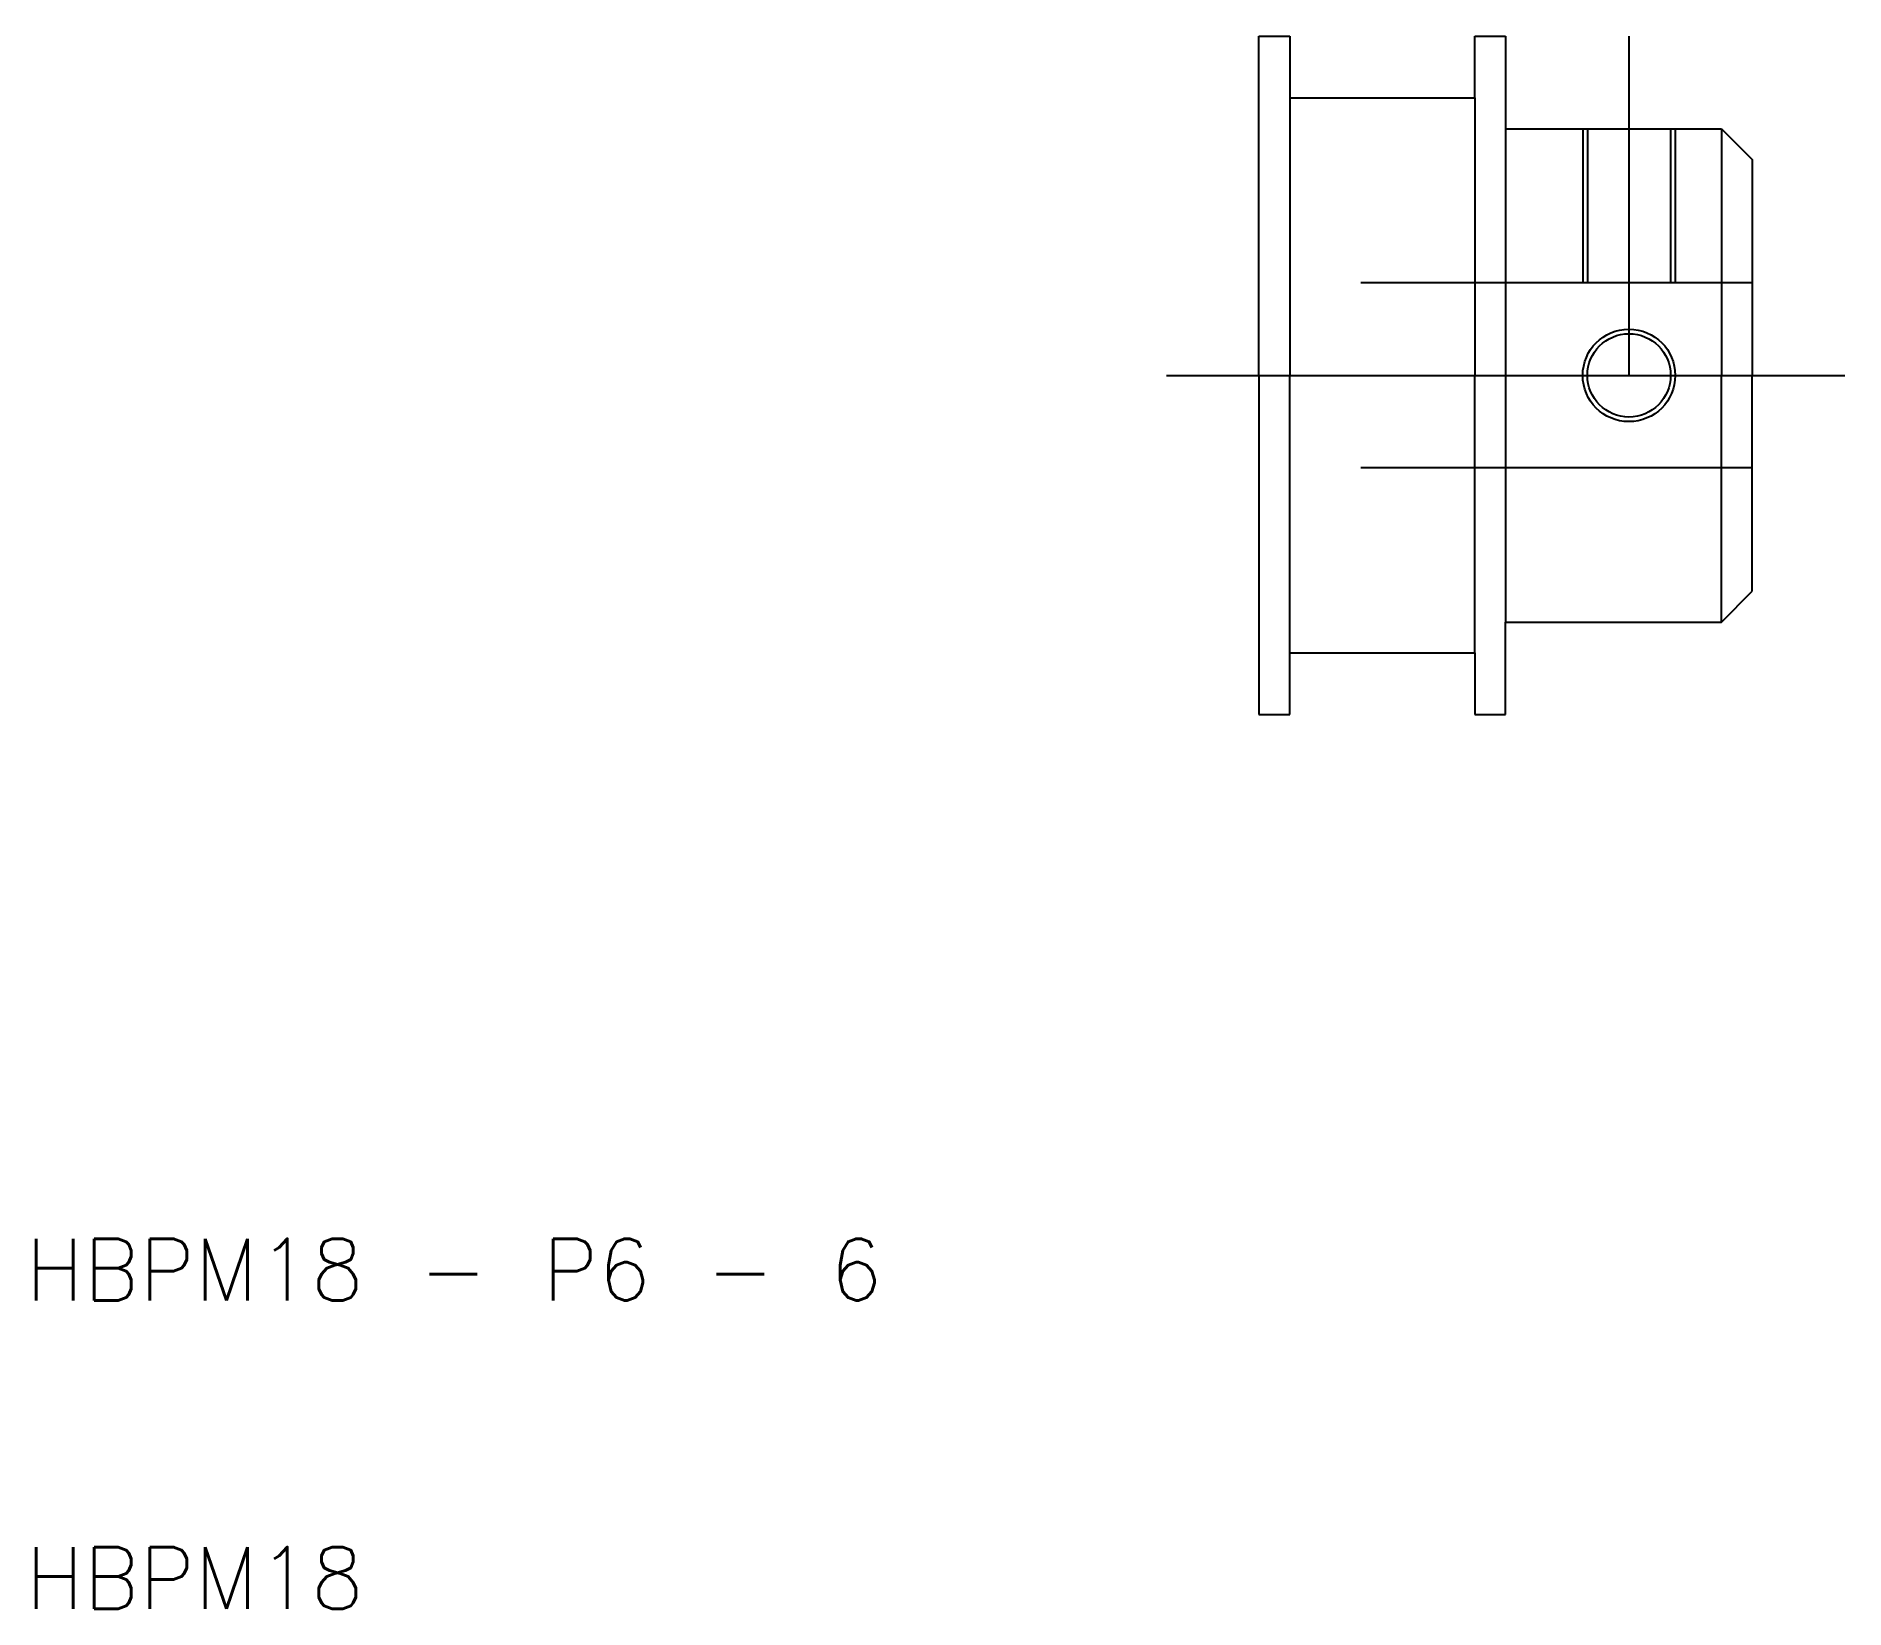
# Model space of a CAD drawing. Extents: x 10.3 to 69, y 10 to 61.
import ezdxf

# ---------------------------------------------------------------- set-up
doc = ezdxf.new("R2010")
doc.units = 0
doc.linetypes.add('CENTER', pattern=[50.8, 31.75, -6.35, 6.35, -6.35])
doc.linetypes.add('DASHED', pattern=[19.05, 12.7, -6.35])
doc.layers.get('0').update_dxf_attribs({"linetype": 'CONTINUOUS'})
doc.layers.add('CENTER', color=1, linetype='CENTER')
doc.styles.get("Standard").update_dxf_attribs({"font": 'txt.shx'})

msp = doc.modelspace()

# ---------------------------------------------------------------- linework, layer by layer
at = {"color": 7, "linetype": 'CONTINUOUS'}
for p, q in [((50, 50), (50, 61)), ((50, 61), (51, 61)), ((51, 61), (51, 59)), ((57, 61), (58, 61)), ((57, 59), (57, 61)), ((58, 61), (58, 58)), ((51, 59), (51, 50)), ((51, 59), (57, 59)), ((57, 59), (57, 50)), ((58, 58), (65, 58)), ((58, 58), (58, 42)), ((65, 58), (65, 50)), ((65, 58), (66, 57)), ((66, 57), (66, 50)), ((50, 50), (50, 39)), ((51, 41), (51, 50)), ((57, 41), (57, 50)), ((65, 42), (65, 50)), ((66, 43), (66, 50)), ((65, 42), (66, 43)), ((58, 42), (65, 42)), ((58, 39), (58, 42)), ((51, 39), (51, 41)), ((51, 41), (57, 41)), ((57, 41), (57, 39)), ((50, 39), (51, 39)), ((57, 39), (58, 39))]:
    msp.add_line(p, q, dxfattribs=at)
at = {"color": 3, "linetype": 'DASHED'}
for p, q in [((60.5, 58), (60.5, 53)), ((60.65, 58), (60.65, 53)), ((63.35, 58), (63.35, 53)), ((63.5, 58), (63.5, 53)), ((66, 53), (50, 53)), ((66, 53), (50, 53)), ((66, 47), (50, 47))]:
    msp.add_line(p, q, dxfattribs=at)
at = {"color": 3, "linetype": 'CONTINUOUS'}
msp.add_circle((62, 50), 1.5, dxfattribs=at)
at = {"color": 7, "linetype": 'CONTINUOUS'}
msp.add_circle((62, 50), 1.35, dxfattribs=at)
at = {"layer": 'CENTER', "color": 1, "linetype": 'CENTER'}
for p, q in [((62, 61), (62, 50)), ((47, 50), (69, 50))]:
    msp.add_line(p, q, dxfattribs=at)

# ---------------------------------------------------------------- texts
at = {"color": 7, "linetype": 'CONTINUOUS'}
for s, p in [('HBPM18 - P6 - 6', (10, 20)), ('HBPM18', (10, 10))]:
    msp.add_text(s, height=2, dxfattribs=at).set_placement(p)

doc.saveas('drawing.dxf')
